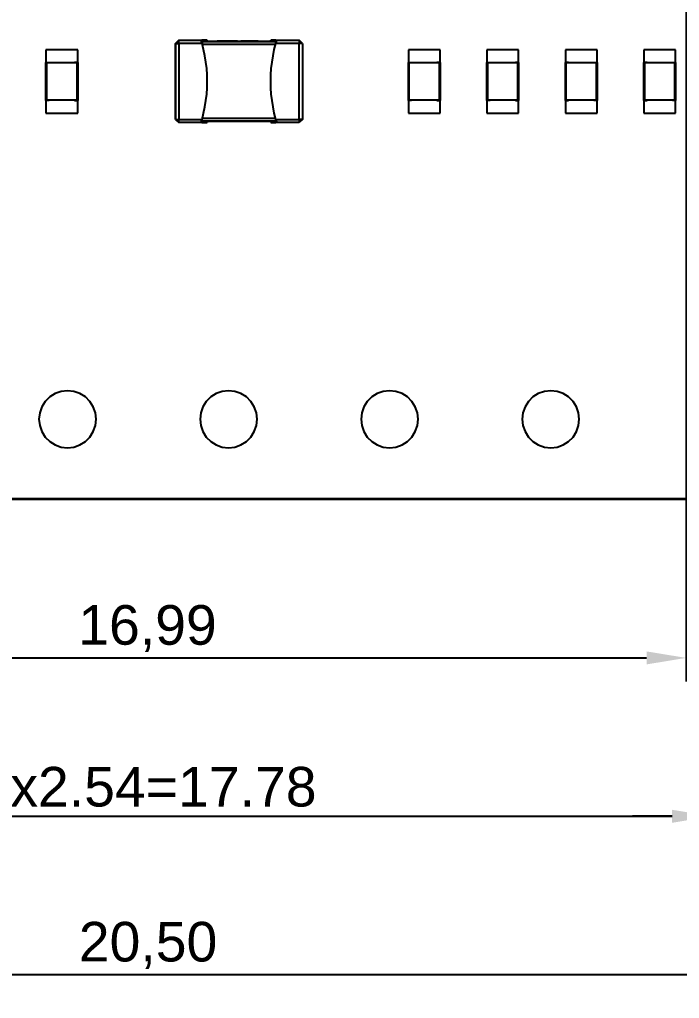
# Model space of a CAD drawing. Header units: millimetres. Extents: x 2 to 102, y 2 to 72.
# Drawn here: x 23.72 to 34.13, y 18.38 to 33.83 of the extents above; entities that cross this region are included whole.
import ezdxf

# ---------------------------------------------------------------- set-up
doc = ezdxf.new("R2010")
doc.units = ezdxf.units.MM
for name, color, linetype in [('DIM', 4, 'CONTINUOUS'), ('OUTLINE', 7, 'CONTINUOUS'), ('PARTS', 8, 'CONTINUOUS')]:
    doc.layers.add(name, color=color, linetype=linetype)
doc.styles.add('CJK', font='arial.ttf')
doc.dimstyles.new('PCB2', dxfattribs={"dimtxt": 0.625, "dimasz": 0.625, "dimexe": 0.375, "dimexo": 0.25, "dimgap": 0.15, "dimtad": 1, "dimzin": 0, "dimtxsty": 'CJK', "dimcen": 2.5, "dimclrd": 4, "dimclre": 4, "dimclrt": 4, "dimazin": 3, "dimtfac": 1, "dimtmove": 0, "dimatfit": 3})

msp = doc.modelspace()

# ---------------------------------------------------------------- linework, layer by layer
at = {"layer": 'OUTLINE'}
msp.add_lwpolyline([(36, 26.25), (15.5, 26.25)], dxfattribs=at)
at = {"layer": 'PARTS'}
for points in [[(26.234, 33.501), (26.184, 33.451)], [(26.184, 33.451), (26.234, 33.501)], [(26.184, 32.251), (26.184, 33.451)], [(26.184, 33.451), (26.184, 32.251)], [(26.184, 33.451), (26.234, 33.451)], [(26.234, 33.501), (26.602, 33.501)], [(26.234, 33.451), (26.234, 33.501)], [(26.602, 33.451), (26.234, 33.451)], [(26.234, 33.451), (26.234, 32.251)], [(26.59, 33.491), (26.593, 33.491)], [(26.592, 33.486), (26.59, 33.491)], [(26.591, 33.489), (26.59, 33.491)], [(26.59, 33.481), (26.592, 33.486)], [(26.593, 33.481), (26.59, 33.481)], [(26.592, 33.486), (26.591, 33.485)], [(26.592, 33.486), (26.593, 33.481)], [(26.593, 33.481), (26.592, 33.486)], [(26.593, 33.491), (26.602, 33.501)], [(26.593, 33.481), (26.593, 33.491)], [(26.602, 33.451), (26.593, 33.481)], [(26.597, 33.468), (26.598, 33.466)], [(26.598, 33.466), (26.608, 33.481)], [(26.598, 33.466), (26.602, 33.451)], [(26.602, 33.501), (26.6, 33.5)], [(26.602, 33.501), (26.684, 33.501)], [(26.684, 33.501), (26.602, 33.501)], [(26.602, 32.251), (26.627, 32.349), (26.648, 32.448), (26.663, 32.548), (26.675, 32.649), (26.682, 32.75), (26.684, 32.851), (26.682, 32.952), (26.675, 33.053), (26.663, 33.154), (26.648, 33.254), (26.627, 33.353), (26.602, 33.451)], [(26.608, 33.481), (26.684, 33.481)], [(26.608, 33.481), (27.761, 33.481)], [(27.761, 33.431), (26.608, 33.431)], [(26.684, 33.481), (26.684, 33.501)], [(26.839, 33.481), (26.684, 33.481)], [(26.839, 33.491), (26.863, 33.491)], [(26.839, 33.491), (26.839, 33.481)], [(26.839, 33.481), (26.863, 33.481)], [(26.863, 33.491), (26.871, 33.491)], [(26.863, 33.491), (26.863, 33.481)], [(26.863, 33.481), (26.871, 33.481)], [(26.871, 33.491), (26.894, 33.491)], [(26.871, 33.491), (26.871, 33.481)], [(26.871, 33.481), (26.894, 33.481)], [(26.894, 33.491), (26.894, 33.481)], [(26.898, 33.481), (26.894, 33.481)], [(26.898, 33.491), (26.907, 33.491)], [(26.898, 33.491), (26.898, 33.481)], [(26.898, 33.481), (26.907, 33.481)], [(26.907, 33.491), (26.916, 33.491)], [(26.907, 33.491), (26.907, 33.481)], [(26.907, 33.481), (26.916, 33.481)], [(26.916, 33.491), (26.939, 33.491)], [(26.916, 33.491), (26.916, 33.481)], [(26.916, 33.481), (26.939, 33.481)], [(26.939, 33.491), (26.947, 33.491)], [(26.939, 33.491), (26.939, 33.481)], [(26.939, 33.481), (26.947, 33.481)], [(26.947, 33.491), (26.971, 33.491)], [(26.947, 33.491), (26.947, 33.481)], [(26.947, 33.481), (26.971, 33.481)], [(26.971, 33.491), (26.971, 33.481)], [(26.971, 33.491), (26.974, 33.491)], [(26.971, 33.481), (26.974, 33.481)], [(26.974, 33.491), (26.983, 33.491)], [(26.974, 33.491), (26.974, 33.481)], [(26.974, 33.481), (26.983, 33.481)], [(26.983, 33.491), (27.006, 33.491)], [(26.983, 33.491), (26.983, 33.481)], [(26.983, 33.481), (27.006, 33.481)], [(27.006, 33.491), (27.024, 33.491)], [(27.006, 33.491), (27.006, 33.481)], [(27.006, 33.481), (27.024, 33.481)], [(27.024, 33.491), (27.024, 33.481)], [(27.024, 33.491), (27.033, 33.491)], [(27.024, 33.481), (27.033, 33.481)], [(27.033, 33.491), (27.033, 33.481)], [(27.033, 33.491), (27.035, 33.491)], [(27.033, 33.481), (27.035, 33.481)], [(27.035, 33.491), (27.035, 33.481)], [(27.035, 33.491), (27.037, 33.491)], [(27.035, 33.481), (27.037, 33.481)], [(27.037, 33.491), (27.037, 33.481)], [(27.037, 33.491), (27.068, 33.491)], [(27.037, 33.481), (27.068, 33.481)], [(27.068, 33.491), (27.068, 33.481)], [(27.068, 33.491), (27.07, 33.491)], [(27.068, 33.481), (27.07, 33.481)], [(27.07, 33.491), (27.075, 33.491)], [(27.07, 33.491), (27.07, 33.481)], [(27.07, 33.481), (27.075, 33.481)], [(27.075, 33.491), (27.075, 33.491)], [(27.075, 33.491), (27.075, 33.481)], [(27.075, 33.491), (27.075, 33.481)], [(27.075, 33.481), (27.075, 33.481)], [(27.08, 33.481), (27.075, 33.481)], [(27.08, 33.491), (27.08, 33.481)], [(27.08, 33.491), (27.095, 33.491)], [(27.08, 33.481), (27.095, 33.481)], [(27.095, 33.491), (27.117, 33.491)], [(27.095, 33.491), (27.095, 33.481)], [(27.095, 33.481), (27.117, 33.481)], [(27.117, 33.491), (27.126, 33.491)], [(27.117, 33.491), (27.117, 33.481)], [(27.117, 33.481), (27.126, 33.481)], [(27.126, 33.491), (27.126, 33.481)], [(27.128, 33.481), (27.126, 33.481)], [(27.128, 33.491), (27.128, 33.481)], [(27.128, 33.491), (27.153, 33.491)], [(27.128, 33.491), (27.128, 33.481)], [(27.128, 33.491), (27.128, 33.491)], [(27.128, 33.481), (27.153, 33.481)], [(27.128, 33.481), (27.128, 33.481)], [(27.153, 33.491), (27.153, 33.481)], [(27.153, 33.491), (27.161, 33.491)], [(27.153, 33.481), (27.161, 33.481)], [(27.161, 33.491), (27.161, 33.481)], [(27.211, 33.481), (27.161, 33.481)], [(27.211, 33.491), (27.254, 33.491)], [(27.211, 33.491), (27.211, 33.481)], [(27.211, 33.481), (27.254, 33.481)], [(27.254, 33.491), (27.277, 33.491)], [(27.254, 33.491), (27.254, 33.481)], [(27.254, 33.481), (27.277, 33.481)], [(27.277, 33.491), (27.336, 33.491)], [(27.277, 33.491), (27.277, 33.481)], [(27.277, 33.481), (27.336, 33.481)], [(27.336, 33.491), (27.388, 33.491)], [(27.336, 33.491), (27.336, 33.481)], [(27.336, 33.481), (27.388, 33.481)], [(27.388, 33.491), (27.407, 33.491)], [(27.388, 33.491), (27.388, 33.481)], [(27.388, 33.481), (27.407, 33.481)], [(27.407, 33.491), (27.417, 33.491)], [(27.407, 33.491), (27.407, 33.481)], [(27.407, 33.481), (27.417, 33.481)], [(27.417, 33.491), (27.467, 33.491)], [(27.417, 33.491), (27.417, 33.481)], [(27.417, 33.481), (27.467, 33.481)], [(27.467, 33.491), (27.487, 33.491)], [(27.467, 33.491), (27.467, 33.481)], [(27.467, 33.481), (27.487, 33.481)], [(27.487, 33.491), (27.487, 33.481)], [(27.684, 33.481), (27.487, 33.481)], [(27.766, 33.501), (27.684, 33.501)], [(27.684, 33.501), (27.766, 33.501)], [(27.684, 33.481), (27.684, 33.501)], [(27.761, 33.481), (27.684, 33.481)], [(27.766, 32.251), (27.741, 32.349), (27.721, 32.448), (27.705, 32.548), (27.693, 32.649), (27.686, 32.75), (27.684, 32.851), (27.686, 32.952), (27.693, 33.053), (27.705, 33.154), (27.721, 33.254), (27.741, 33.353), (27.766, 33.451)], [(27.761, 33.481), (27.77, 33.466)], [(27.766, 33.501), (28.134, 33.501)], [(27.775, 33.491), (27.766, 33.501)], [(27.766, 33.451), (27.775, 33.481)], [(27.77, 33.466), (27.766, 33.451)], [(28.134, 33.451), (27.766, 33.451)], [(27.77, 33.499), (27.773, 33.495)], [(27.771, 33.468), (27.77, 33.466)], [(27.775, 33.491), (27.777, 33.491)], [(27.775, 33.481), (27.775, 33.491)], [(27.775, 33.481), (27.776, 33.486)], [(27.775, 33.481), (27.776, 33.486)], [(27.777, 33.481), (27.775, 33.481)], [(27.776, 33.486), (27.777, 33.491)], [(27.777, 33.481), (27.776, 33.486)], [(27.777, 33.489), (27.777, 33.491)], [(28.184, 33.451), (28.134, 33.501)], [(28.134, 33.501), (28.134, 33.451)], [(28.184, 33.451), (28.134, 33.501)], [(28.134, 32.251), (28.134, 33.451)], [(28.184, 33.451), (28.134, 33.451)], [(28.184, 33.451), (28.184, 32.251)], [(24.64, 33.351), (24.14, 33.351)], [(24.14, 33.351), (24.14, 33.151)], [(24.64, 33.151), (24.64, 33.351)], [(30.355, 33.351), (29.855, 33.351)], [(29.855, 33.351), (29.855, 33.151)], [(30.355, 33.151), (30.355, 33.351)], [(31.593, 33.351), (31.093, 33.351)], [(31.093, 33.351), (31.093, 33.151)], [(31.593, 33.151), (31.593, 33.351)], [(32.331, 33.351), (32.331, 33.151)], [(32.831, 33.351), (32.331, 33.351)], [(32.831, 33.151), (32.831, 33.351)], [(33.57, 33.351), (33.57, 33.151)], [(34.07, 33.351), (33.57, 33.351)], [(34.07, 33.151), (34.07, 33.351)], [(24.14, 33.151), (24.19, 33.151)], [(24.14, 32.551), (24.14, 33.151)], [(24.15, 33.141), (24.14, 33.151)], [(24.63, 33.141), (24.15, 33.141)], [(24.15, 33.141), (24.15, 32.561)], [(24.19, 33.141), (24.19, 33.151)], [(24.59, 33.151), (24.59, 33.141)], [(24.64, 33.151), (24.59, 33.151)], [(24.63, 33.141), (24.64, 33.151)], [(24.63, 32.561), (24.63, 33.141)], [(24.64, 33.151), (24.64, 32.551)], [(24.641, 33.091), (24.64, 33.091)], [(24.641, 33.076), (24.64, 33.076)], [(24.641, 33.07), (24.64, 33.07)], [(24.641, 33.091), (24.641, 33.076)], [(24.641, 33.076), (24.641, 33.07)], [(24.641, 33.07), (24.641, 33.054)], [(29.855, 33.151), (29.905, 33.151)], [(29.855, 32.551), (29.855, 33.151)], [(29.865, 33.141), (29.855, 33.151)], [(30.345, 33.141), (29.865, 33.141)], [(29.865, 33.141), (29.865, 32.561)], [(29.905, 33.141), (29.905, 33.151)], [(30.305, 33.151), (30.305, 33.141)], [(30.355, 33.151), (30.305, 33.151)], [(30.345, 33.141), (30.355, 33.151)], [(30.345, 32.561), (30.345, 33.141)], [(30.355, 33.151), (30.355, 32.551)], [(30.356, 33.091), (30.355, 33.091)], [(30.356, 33.076), (30.355, 33.076)], [(30.356, 33.07), (30.355, 33.07)], [(30.356, 33.091), (30.356, 33.076)], [(30.356, 33.076), (30.356, 33.07)], [(30.356, 33.07), (30.356, 33.054)], [(31.093, 33.151), (31.143, 33.151)], [(31.093, 32.551), (31.093, 33.151)], [(31.103, 33.141), (31.093, 33.151)], [(31.583, 33.141), (31.103, 33.141)], [(31.103, 33.141), (31.103, 32.561)], [(31.143, 33.141), (31.143, 33.151)], [(31.543, 33.151), (31.543, 33.141)], [(31.593, 33.151), (31.543, 33.151)], [(31.583, 33.141), (31.593, 33.151)], [(31.583, 32.561), (31.583, 33.141)], [(31.593, 33.151), (31.593, 32.551)], [(31.594, 33.091), (31.593, 33.091)], [(31.594, 33.076), (31.593, 33.076)], [(31.594, 33.07), (31.593, 33.07)], [(31.594, 33.091), (31.594, 33.076)], [(31.594, 33.076), (31.594, 33.07)], [(31.594, 33.07), (31.594, 33.054)], [(32.382, 33.151), (32.331, 33.151)], [(32.331, 32.551), (32.331, 33.151)], [(32.331, 33.151), (32.341, 33.141)], [(32.822, 33.141), (32.341, 33.141)], [(32.341, 33.141), (32.341, 32.561)], [(32.382, 33.141), (32.382, 33.151)], [(32.781, 33.151), (32.781, 33.141)], [(32.781, 33.151), (32.831, 33.151)], [(32.831, 33.151), (32.822, 33.141)], [(32.822, 32.561), (32.822, 33.141)], [(32.831, 33.151), (32.831, 32.551)], [(33.62, 33.151), (33.57, 33.151)], [(33.57, 32.551), (33.57, 33.151)], [(33.57, 33.151), (33.58, 33.141)], [(34.06, 33.141), (33.58, 33.141)], [(33.58, 33.141), (33.58, 32.561)], [(33.62, 33.141), (33.62, 33.151)], [(34.02, 33.151), (34.02, 33.141)], [(34.02, 33.151), (34.07, 33.151)], [(34.07, 33.151), (34.06, 33.141)], [(34.06, 32.561), (34.06, 33.141)], [(34.07, 33.151), (34.07, 32.551)], [(24.641, 33.054), (24.64, 33.054)], [(24.641, 33.052), (24.64, 33.052)], [(24.641, 33.052), (24.64, 33.052)], [(24.641, 33.046), (24.64, 33.046)], [(24.641, 33.04), (24.64, 33.04)], [(24.641, 33.025), (24.64, 33.025)], [(24.641, 33.019), (24.64, 33.019)], [(24.641, 33.004), (24.64, 33.004)], [(24.641, 33.002), (24.64, 33.002)], [(24.641, 33.002), (24.64, 33.002)], [(24.641, 32.995), (24.64, 32.995)], [(24.641, 32.98), (24.64, 32.98)], [(24.641, 32.969), (24.64, 32.969)], [(24.641, 32.968), (24.64, 32.968)], [(24.641, 32.962), (24.64, 32.962)], [(24.641, 32.961), (24.64, 32.961)], [(24.641, 32.96), (24.64, 32.96)], [(24.641, 32.939), (24.64, 32.939)], [(24.641, 32.939), (24.64, 32.939)], [(24.641, 32.937), (24.64, 32.937)], [(24.641, 32.934), (24.64, 32.934)], [(24.641, 32.934), (24.64, 32.934)], [(24.641, 32.934), (24.64, 32.934)], [(24.641, 32.934), (24.64, 32.934)], [(24.641, 32.931), (24.64, 32.931)], [(24.641, 32.921), (24.64, 32.921)], [(24.641, 33.052), (24.641, 33.052)], [(24.641, 33.052), (24.641, 33.046)], [(24.641, 33.046), (24.641, 33.04)], [(24.641, 33.04), (24.641, 33.025)], [(24.641, 33.025), (24.641, 33.019)], [(24.641, 33.019), (24.641, 33.004)], [(24.641, 33.004), (24.641, 33.002)], [(24.641, 33.002), (24.641, 33.002)], [(24.641, 33.002), (24.641, 32.995)], [(24.641, 32.995), (24.641, 32.98)], [(24.641, 32.98), (24.641, 32.969)], [(24.641, 32.969), (24.641, 32.968)], [(24.641, 32.968), (24.641, 32.962)], [(24.641, 32.962), (24.641, 32.961)], [(24.641, 32.961), (24.641, 32.96)], [(24.641, 32.96), (24.641, 32.939)], [(24.641, 32.939), (24.641, 32.939)], [(24.641, 32.939), (24.641, 32.937)], [(24.641, 32.937), (24.641, 32.934)], [(24.641, 32.934), (24.641, 32.934)], [(24.641, 32.934), (24.641, 32.934)], [(24.641, 32.934), (24.641, 32.934)], [(24.641, 32.934), (24.641, 32.934)], [(24.641, 32.931), (24.641, 32.921)], [(24.641, 32.921), (24.641, 32.906)], [(30.356, 33.054), (30.355, 33.054)], [(30.356, 33.052), (30.355, 33.052)], [(30.356, 33.052), (30.355, 33.052)], [(30.356, 33.046), (30.355, 33.046)], [(30.356, 33.04), (30.355, 33.04)], [(30.356, 33.025), (30.355, 33.025)], [(30.356, 33.019), (30.355, 33.019)], [(30.356, 33.004), (30.355, 33.004)], [(30.356, 33.002), (30.355, 33.002)], [(30.356, 33.002), (30.355, 33.002)], [(30.356, 32.995), (30.355, 32.995)], [(30.356, 32.98), (30.355, 32.98)], [(30.356, 32.969), (30.355, 32.969)], [(30.356, 32.968), (30.355, 32.968)], [(30.356, 32.962), (30.355, 32.962)], [(30.356, 32.961), (30.355, 32.961)], [(30.356, 32.96), (30.355, 32.96)], [(30.356, 32.939), (30.355, 32.939)], [(30.356, 32.939), (30.355, 32.939)], [(30.356, 32.937), (30.355, 32.937)], [(30.356, 32.934), (30.355, 32.934)], [(30.356, 32.934), (30.355, 32.934)], [(30.356, 32.934), (30.355, 32.934)], [(30.356, 32.934), (30.355, 32.934)], [(30.356, 32.931), (30.355, 32.931)], [(30.356, 32.921), (30.355, 32.921)], [(30.356, 33.052), (30.356, 33.052)], [(30.356, 33.052), (30.356, 33.046)], [(30.356, 33.046), (30.356, 33.04)], [(30.356, 33.04), (30.356, 33.025)], [(30.356, 33.025), (30.356, 33.019)], [(30.356, 33.019), (30.356, 33.004)], [(30.356, 33.004), (30.356, 33.002)], [(30.356, 33.002), (30.356, 33.002)], [(30.356, 33.002), (30.356, 32.995)], [(30.356, 32.995), (30.356, 32.98)], [(30.356, 32.98), (30.356, 32.969)], [(30.356, 32.969), (30.356, 32.968)], [(30.356, 32.968), (30.356, 32.962)], [(30.356, 32.962), (30.356, 32.961)], [(30.356, 32.961), (30.356, 32.96)], [(30.356, 32.96), (30.356, 32.939)], [(30.356, 32.939), (30.356, 32.939)], [(30.356, 32.939), (30.356, 32.937)], [(30.356, 32.937), (30.356, 32.934)], [(30.356, 32.934), (30.356, 32.934)], [(30.356, 32.934), (30.356, 32.934)], [(30.356, 32.934), (30.356, 32.934)], [(30.356, 32.934), (30.356, 32.934)], [(30.356, 32.931), (30.356, 32.921)], [(30.356, 32.921), (30.356, 32.906)], [(31.594, 33.054), (31.593, 33.054)], [(31.594, 33.052), (31.593, 33.052)], [(31.594, 33.052), (31.593, 33.052)], [(31.594, 33.046), (31.593, 33.046)], [(31.594, 33.04), (31.593, 33.04)], [(31.594, 33.025), (31.593, 33.025)], [(31.594, 33.019), (31.593, 33.019)], [(31.594, 33.004), (31.593, 33.004)], [(31.594, 33.002), (31.593, 33.002)], [(31.594, 33.002), (31.593, 33.002)], [(31.594, 32.995), (31.593, 32.995)], [(31.594, 32.98), (31.593, 32.98)], [(31.594, 32.969), (31.593, 32.969)], [(31.594, 32.968), (31.593, 32.968)], [(31.594, 32.962), (31.593, 32.962)], [(31.594, 32.961), (31.593, 32.961)], [(31.594, 32.96), (31.593, 32.96)], [(31.594, 32.939), (31.593, 32.939)], [(31.594, 32.939), (31.593, 32.939)], [(31.594, 32.937), (31.593, 32.937)], [(31.594, 32.934), (31.593, 32.934)], [(31.594, 32.934), (31.593, 32.934)], [(31.594, 32.934), (31.593, 32.934)], [(31.594, 32.934), (31.593, 32.934)], [(31.594, 32.931), (31.593, 32.931)], [(31.594, 32.921), (31.593, 32.921)], [(31.594, 33.052), (31.594, 33.052)], [(31.594, 33.052), (31.594, 33.046)], [(31.594, 33.046), (31.594, 33.04)], [(31.594, 33.04), (31.594, 33.025)], [(31.594, 33.025), (31.594, 33.019)], [(31.594, 33.019), (31.594, 33.004)], [(31.594, 33.004), (31.594, 33.002)], [(31.594, 33.002), (31.594, 33.002)], [(31.594, 33.002), (31.594, 32.995)], [(31.594, 32.995), (31.594, 32.98)], [(31.594, 32.98), (31.594, 32.969)], [(31.594, 32.969), (31.594, 32.968)], [(31.594, 32.968), (31.594, 32.962)], [(31.594, 32.962), (31.594, 32.961)], [(31.594, 32.961), (31.594, 32.96)], [(31.594, 32.96), (31.594, 32.939)], [(31.594, 32.939), (31.594, 32.939)], [(31.594, 32.939), (31.594, 32.937)], [(31.594, 32.937), (31.594, 32.934)], [(31.594, 32.934), (31.594, 32.934)], [(31.594, 32.934), (31.594, 32.934)], [(31.594, 32.934), (31.594, 32.934)], [(31.594, 32.934), (31.594, 32.934)], [(31.594, 32.931), (31.594, 32.921)], [(31.594, 32.921), (31.594, 32.906)], [(32.331, 33.029), (32.331, 33.043)], [(32.331, 33.043), (32.331, 33.043)], [(32.331, 33.043), (32.331, 33.043)], [(32.331, 33.043), (32.331, 33.043)], [(32.331, 33.043), (32.331, 33.043)], [(32.331, 32.996), (32.331, 33.029)], [(32.331, 33.029), (32.331, 33.029)], [(32.331, 32.989), (32.331, 32.996)], [(32.331, 32.996), (32.331, 32.996)], [(32.331, 32.976), (32.331, 32.989)], [(32.331, 32.989), (32.331, 32.989)], [(32.331, 32.941), (32.331, 32.976)], [(32.331, 32.976), (32.331, 32.976)], [(32.331, 32.902), (32.331, 32.941)], [(32.331, 32.941), (32.331, 32.941)], [(33.569, 33.029), (33.569, 33.043)], [(33.569, 33.043), (33.569, 33.043)], [(33.569, 33.043), (33.569, 33.043)], [(33.569, 33.043), (33.57, 33.043)], [(33.569, 33.043), (33.57, 33.043)], [(33.569, 32.996), (33.569, 33.029)], [(33.569, 33.029), (33.57, 33.029)], [(33.569, 32.989), (33.569, 32.996)], [(33.569, 32.996), (33.57, 32.996)], [(33.569, 32.976), (33.569, 32.989)], [(33.569, 32.989), (33.57, 32.989)], [(33.569, 32.941), (33.569, 32.976)], [(33.569, 32.976), (33.57, 32.976)], [(33.569, 32.902), (33.569, 32.941)], [(33.569, 32.941), (33.57, 32.941)], [(24.641, 32.906), (24.64, 32.906)], [(24.641, 32.9), (24.64, 32.9)], [(24.641, 32.9), (24.64, 32.9)], [(24.641, 32.898), (24.64, 32.898)], [(24.641, 32.883), (24.64, 32.883)], [(24.641, 32.877), (24.64, 32.877)], [(24.641, 32.877), (24.64, 32.877)], [(24.641, 32.877), (24.64, 32.877)], [(24.641, 32.877), (24.64, 32.877)], [(24.641, 32.843), (24.64, 32.843)], [(24.641, 32.815), (24.64, 32.815)], [(24.641, 32.8), (24.64, 32.8)], [(24.641, 32.761), (24.64, 32.761)], [(24.641, 32.906), (24.641, 32.9)], [(24.641, 32.9), (24.641, 32.9)], [(24.641, 32.9), (24.641, 32.9)], [(24.641, 32.898), (24.641, 32.883)], [(24.641, 32.883), (24.641, 32.877)], [(24.641, 32.877), (24.641, 32.877)], [(24.641, 32.877), (24.641, 32.877)], [(24.641, 32.877), (24.641, 32.877)], [(24.641, 32.843), (24.641, 32.815)], [(24.641, 32.815), (24.641, 32.8)], [(24.641, 32.8), (24.641, 32.761)], [(24.641, 32.761), (24.641, 32.726)], [(30.356, 32.906), (30.355, 32.906)], [(30.356, 32.9), (30.355, 32.9)], [(30.356, 32.9), (30.355, 32.9)], [(30.356, 32.898), (30.355, 32.898)], [(30.356, 32.883), (30.355, 32.883)], [(30.356, 32.877), (30.355, 32.877)], [(30.356, 32.877), (30.355, 32.877)], [(30.356, 32.877), (30.355, 32.877)], [(30.356, 32.877), (30.355, 32.877)], [(30.356, 32.843), (30.355, 32.843)], [(30.356, 32.815), (30.355, 32.815)], [(30.356, 32.8), (30.355, 32.8)], [(30.356, 32.761), (30.355, 32.761)], [(30.356, 32.906), (30.356, 32.9)], [(30.356, 32.9), (30.356, 32.9)], [(30.356, 32.9), (30.356, 32.9)], [(30.356, 32.898), (30.356, 32.883)], [(30.356, 32.883), (30.356, 32.877)], [(30.356, 32.877), (30.356, 32.877)], [(30.356, 32.877), (30.356, 32.877)], [(30.356, 32.877), (30.356, 32.877)], [(30.356, 32.843), (30.356, 32.815)], [(30.356, 32.815), (30.356, 32.8)], [(30.356, 32.8), (30.356, 32.761)], [(30.356, 32.761), (30.356, 32.726)], [(31.594, 32.906), (31.593, 32.906)], [(31.594, 32.9), (31.593, 32.9)], [(31.594, 32.9), (31.593, 32.9)], [(31.594, 32.898), (31.593, 32.898)], [(31.594, 32.883), (31.593, 32.883)], [(31.594, 32.877), (31.593, 32.877)], [(31.594, 32.877), (31.593, 32.877)], [(31.594, 32.877), (31.593, 32.877)], [(31.594, 32.877), (31.593, 32.877)], [(31.594, 32.843), (31.593, 32.843)], [(31.594, 32.815), (31.593, 32.815)], [(31.594, 32.8), (31.593, 32.8)], [(31.594, 32.761), (31.593, 32.761)], [(31.594, 32.906), (31.594, 32.9)], [(31.594, 32.9), (31.594, 32.9)], [(31.594, 32.9), (31.594, 32.9)], [(31.594, 32.898), (31.594, 32.883)], [(31.594, 32.883), (31.594, 32.877)], [(31.594, 32.877), (31.594, 32.877)], [(31.594, 32.877), (31.594, 32.877)], [(31.594, 32.877), (31.594, 32.877)], [(31.594, 32.843), (31.594, 32.815)], [(31.594, 32.815), (31.594, 32.8)], [(31.594, 32.8), (31.594, 32.761)], [(31.594, 32.761), (31.594, 32.726)], [(32.331, 32.887), (32.331, 32.902)], [(32.331, 32.902), (32.331, 32.902)], [(32.331, 32.858), (32.331, 32.887)], [(32.331, 32.887), (32.331, 32.887)], [(32.331, 32.858), (32.331, 32.858)], [(32.331, 32.825), (32.331, 32.825)], [(32.331, 32.819), (32.331, 32.825)], [(32.331, 32.825), (32.331, 32.825)], [(32.331, 32.825), (32.331, 32.825)], [(32.331, 32.825), (32.331, 32.825)], [(32.331, 32.825), (32.331, 32.825)], [(32.331, 32.825), (32.331, 32.825)], [(32.331, 32.825), (32.331, 32.825)], [(32.331, 32.803), (32.331, 32.819)], [(32.331, 32.819), (32.331, 32.819)], [(32.331, 32.803), (32.331, 32.803)], [(32.331, 32.796), (32.331, 32.802)], [(32.331, 32.802), (32.331, 32.802)], [(32.331, 32.802), (32.331, 32.802)], [(32.331, 32.802), (32.331, 32.802)], [(32.331, 32.802), (32.331, 32.802)], [(32.331, 32.781), (32.331, 32.796)], [(32.331, 32.796), (32.331, 32.796)], [(32.331, 32.771), (32.331, 32.781)], [(32.331, 32.781), (32.331, 32.781)], [(32.331, 32.771), (32.331, 32.771)], [(32.331, 32.768), (32.331, 32.768)], [(32.331, 32.768), (32.331, 32.768)], [(32.331, 32.768), (32.331, 32.768)], [(32.331, 32.768), (32.331, 32.768)], [(32.331, 32.765), (32.331, 32.768)], [(32.331, 32.768), (32.331, 32.768)], [(32.331, 32.768), (32.331, 32.768)], [(32.331, 32.768), (32.331, 32.768)], [(32.331, 32.768), (32.331, 32.768)], [(32.331, 32.763), (32.331, 32.765)], [(32.331, 32.765), (32.331, 32.765)], [(32.331, 32.763), (32.331, 32.763)], [(32.331, 32.742), (32.331, 32.763)], [(32.331, 32.763), (32.331, 32.763)], [(32.331, 32.763), (32.331, 32.763)], [(33.569, 32.887), (33.569, 32.902)], [(33.569, 32.902), (33.57, 32.902)], [(33.569, 32.858), (33.569, 32.887)], [(33.569, 32.887), (33.57, 32.887)], [(33.569, 32.858), (33.57, 32.858)], [(33.569, 32.825), (33.57, 32.825)], [(33.569, 32.819), (33.569, 32.825)], [(33.569, 32.825), (33.57, 32.825)], [(33.569, 32.825), (33.569, 32.825)], [(33.569, 32.825), (33.57, 32.825)], [(33.569, 32.825), (33.569, 32.825)], [(33.569, 32.825), (33.57, 32.825)], [(33.569, 32.825), (33.569, 32.825)], [(33.569, 32.803), (33.569, 32.819)], [(33.569, 32.819), (33.57, 32.819)], [(33.569, 32.803), (33.57, 32.803)], [(33.569, 32.796), (33.569, 32.802)], [(33.569, 32.802), (33.569, 32.802)], [(33.569, 32.802), (33.569, 32.802)], [(33.569, 32.802), (33.57, 32.802)], [(33.569, 32.802), (33.57, 32.802)], [(33.569, 32.781), (33.569, 32.796)], [(33.569, 32.796), (33.57, 32.796)], [(33.569, 32.771), (33.569, 32.781)], [(33.569, 32.781), (33.57, 32.781)], [(33.569, 32.771), (33.57, 32.771)], [(33.569, 32.768), (33.569, 32.768)], [(33.569, 32.768), (33.57, 32.768)], [(33.569, 32.768), (33.57, 32.768)], [(33.569, 32.768), (33.569, 32.768)], [(33.569, 32.765), (33.569, 32.768)], [(33.569, 32.768), (33.569, 32.768)], [(33.569, 32.768), (33.569, 32.768)], [(33.569, 32.768), (33.57, 32.768)], [(33.569, 32.768), (33.57, 32.768)], [(33.569, 32.763), (33.569, 32.765)], [(33.569, 32.765), (33.57, 32.765)], [(33.569, 32.763), (33.57, 32.763)], [(33.569, 32.742), (33.569, 32.763)], [(33.569, 32.763), (33.57, 32.763)], [(33.569, 32.763), (33.569, 32.763)], [(24.641, 32.726), (24.64, 32.726)], [(24.641, 32.713), (24.64, 32.713)], [(24.641, 32.706), (24.64, 32.706)], [(24.641, 32.673), (24.64, 32.673)], [(24.641, 32.659), (24.64, 32.659)], [(24.641, 32.659), (24.64, 32.659)], [(24.641, 32.726), (24.641, 32.713)], [(24.641, 32.713), (24.641, 32.706)], [(24.641, 32.706), (24.641, 32.673)], [(24.641, 32.673), (24.641, 32.659)], [(24.641, 32.659), (24.641, 32.659)], [(24.641, 32.659), (24.641, 32.659)], [(30.356, 32.726), (30.355, 32.726)], [(30.356, 32.713), (30.355, 32.713)], [(30.356, 32.706), (30.355, 32.706)], [(30.356, 32.673), (30.355, 32.673)], [(30.356, 32.659), (30.355, 32.659)], [(30.356, 32.659), (30.355, 32.659)], [(30.356, 32.726), (30.356, 32.713)], [(30.356, 32.713), (30.356, 32.706)], [(30.356, 32.706), (30.356, 32.673)], [(30.356, 32.673), (30.356, 32.659)], [(30.356, 32.659), (30.356, 32.659)], [(30.356, 32.659), (30.356, 32.659)], [(31.594, 32.726), (31.593, 32.726)], [(31.594, 32.713), (31.593, 32.713)], [(31.594, 32.706), (31.593, 32.706)], [(31.594, 32.673), (31.593, 32.673)], [(31.594, 32.659), (31.593, 32.659)], [(31.594, 32.659), (31.593, 32.659)], [(31.594, 32.726), (31.594, 32.713)], [(31.594, 32.713), (31.594, 32.706)], [(31.594, 32.706), (31.594, 32.673)], [(31.594, 32.673), (31.594, 32.659)], [(31.594, 32.659), (31.594, 32.659)], [(31.594, 32.659), (31.594, 32.659)], [(32.331, 32.741), (32.331, 32.742)], [(32.331, 32.742), (32.331, 32.742)], [(32.331, 32.741), (32.331, 32.741)], [(32.331, 32.74), (32.331, 32.741)], [(32.331, 32.74), (32.331, 32.74)], [(32.331, 32.734), (32.331, 32.74)], [(32.331, 32.733), (32.331, 32.734)], [(32.331, 32.734), (32.331, 32.734)], [(32.331, 32.722), (32.331, 32.733)], [(32.331, 32.733), (32.331, 32.733)], [(32.331, 32.706), (32.331, 32.722)], [(32.331, 32.722), (32.331, 32.722)], [(32.331, 32.7), (32.331, 32.706)], [(32.331, 32.706), (32.331, 32.706)], [(32.331, 32.7), (32.331, 32.7)], [(32.331, 32.698), (32.331, 32.7)], [(32.331, 32.7), (32.331, 32.7)], [(32.331, 32.7), (32.331, 32.7)], [(32.331, 32.683), (32.331, 32.698)], [(32.331, 32.698), (32.331, 32.698)], [(32.331, 32.677), (32.331, 32.683)], [(32.331, 32.683), (32.331, 32.683)], [(32.331, 32.662), (32.331, 32.677)], [(32.331, 32.677), (32.331, 32.677)], [(32.331, 32.662), (32.331, 32.662)], [(32.331, 32.656), (32.331, 32.662)], [(32.331, 32.65), (32.331, 32.656)], [(32.331, 32.656), (32.331, 32.656)], [(32.331, 32.65), (32.331, 32.65)], [(32.331, 32.65), (32.331, 32.65)], [(32.331, 32.65), (32.331, 32.65)], [(32.331, 32.632), (32.331, 32.648)], [(32.331, 32.648), (32.331, 32.648)], [(32.331, 32.626), (32.331, 32.632)], [(32.331, 32.632), (32.331, 32.632)], [(32.331, 32.611), (32.331, 32.626)], [(32.331, 32.626), (32.331, 32.626)], [(32.331, 32.611), (32.331, 32.611)], [(33.569, 32.741), (33.569, 32.742)], [(33.569, 32.742), (33.57, 32.742)], [(33.569, 32.741), (33.57, 32.741)], [(33.569, 32.74), (33.569, 32.741)], [(33.569, 32.74), (33.57, 32.74)], [(33.569, 32.734), (33.569, 32.74)], [(33.569, 32.733), (33.569, 32.734)], [(33.569, 32.734), (33.57, 32.734)], [(33.569, 32.722), (33.569, 32.733)], [(33.569, 32.733), (33.57, 32.733)], [(33.569, 32.706), (33.569, 32.722)], [(33.569, 32.722), (33.57, 32.722)], [(33.569, 32.7), (33.569, 32.706)], [(33.569, 32.706), (33.57, 32.706)], [(33.569, 32.7), (33.569, 32.7)], [(33.569, 32.698), (33.569, 32.7)], [(33.569, 32.7), (33.57, 32.7)], [(33.569, 32.7), (33.57, 32.7)], [(33.569, 32.683), (33.569, 32.698)], [(33.569, 32.698), (33.57, 32.698)], [(33.569, 32.677), (33.569, 32.683)], [(33.569, 32.683), (33.57, 32.683)], [(33.569, 32.662), (33.569, 32.677)], [(33.569, 32.677), (33.57, 32.677)], [(33.569, 32.662), (33.57, 32.662)], [(33.569, 32.656), (33.569, 32.662)], [(33.569, 32.65), (33.569, 32.656)], [(33.569, 32.656), (33.57, 32.656)], [(33.569, 32.65), (33.569, 32.65)], [(33.569, 32.65), (33.57, 32.65)], [(33.569, 32.65), (33.57, 32.65)], [(33.569, 32.632), (33.569, 32.648)], [(33.569, 32.648), (33.57, 32.648)], [(33.569, 32.626), (33.569, 32.632)], [(33.569, 32.632), (33.57, 32.632)], [(33.569, 32.611), (33.569, 32.626)], [(33.569, 32.626), (33.57, 32.626)], [(33.569, 32.611), (33.57, 32.611)], [(24.14, 32.551), (24.15, 32.561)], [(24.19, 32.551), (24.14, 32.551)], [(24.14, 32.551), (24.14, 32.351)], [(24.15, 32.561), (24.63, 32.561)], [(24.19, 32.551), (24.19, 32.561)], [(24.59, 32.561), (24.59, 32.551)], [(24.59, 32.551), (24.64, 32.551)], [(24.64, 32.551), (24.63, 32.561)], [(24.64, 32.351), (24.64, 32.551)], [(29.855, 32.551), (29.865, 32.561)], [(29.905, 32.551), (29.855, 32.551)], [(29.855, 32.551), (29.855, 32.351)], [(29.865, 32.561), (30.345, 32.561)], [(29.905, 32.551), (29.905, 32.561)], [(30.305, 32.561), (30.305, 32.551)], [(30.305, 32.551), (30.355, 32.551)], [(30.355, 32.551), (30.345, 32.561)], [(30.355, 32.351), (30.355, 32.551)], [(31.093, 32.551), (31.103, 32.561)], [(31.143, 32.551), (31.093, 32.551)], [(31.093, 32.551), (31.093, 32.351)], [(31.103, 32.561), (31.583, 32.561)], [(31.143, 32.551), (31.143, 32.561)], [(31.543, 32.561), (31.543, 32.551)], [(31.543, 32.551), (31.593, 32.551)], [(31.593, 32.551), (31.583, 32.561)], [(31.593, 32.351), (31.593, 32.551)], [(32.341, 32.561), (32.331, 32.551)], [(32.331, 32.551), (32.331, 32.351)], [(32.331, 32.551), (32.382, 32.551)], [(32.341, 32.561), (32.822, 32.561)], [(32.382, 32.551), (32.382, 32.561)], [(32.781, 32.561), (32.781, 32.551)], [(32.831, 32.551), (32.781, 32.551)], [(32.822, 32.561), (32.831, 32.551)], [(32.831, 32.351), (32.831, 32.551)], [(33.58, 32.561), (33.57, 32.551)], [(33.57, 32.551), (33.57, 32.351)], [(33.57, 32.551), (33.62, 32.551)], [(33.58, 32.561), (34.06, 32.561)], [(33.62, 32.551), (33.62, 32.561)], [(34.02, 32.561), (34.02, 32.551)], [(34.07, 32.551), (34.02, 32.551)], [(34.06, 32.561), (34.07, 32.551)], [(34.07, 32.351), (34.07, 32.551)], [(24.14, 32.351), (24.64, 32.351)], [(29.855, 32.351), (30.355, 32.351)], [(31.093, 32.351), (31.593, 32.351)], [(32.331, 32.351), (32.831, 32.351)], [(33.57, 32.351), (34.07, 32.351)], [(26.184, 32.251), (26.234, 32.201)], [(26.184, 32.251), (26.234, 32.201)], [(26.184, 32.251), (26.234, 32.251)], [(26.234, 32.251), (26.602, 32.251)], [(26.234, 32.201), (26.234, 32.251)], [(26.602, 32.201), (26.234, 32.201)], [(26.59, 32.221), (26.592, 32.216)], [(26.59, 32.221), (26.593, 32.221)], [(26.592, 32.216), (26.59, 32.221)], [(26.59, 32.211), (26.592, 32.216)], [(26.593, 32.211), (26.59, 32.211)], [(26.592, 32.216), (26.593, 32.221)], [(26.592, 32.216), (26.593, 32.221)], [(26.593, 32.221), (26.602, 32.251)], [(26.593, 32.221), (26.593, 32.211)], [(26.593, 32.211), (26.597, 32.204)], [(26.602, 32.201), (26.593, 32.211)], [(26.595, 32.226), (26.598, 32.236)], [(26.608, 32.221), (26.598, 32.236)], [(26.6, 32.201), (26.602, 32.201)], [(26.602, 32.201), (26.684, 32.201)], [(26.684, 32.201), (26.602, 32.201)], [(26.608, 32.271), (27.761, 32.271)], [(27.761, 32.221), (26.608, 32.221)], [(26.684, 32.221), (27.684, 32.221)], [(26.684, 32.221), (26.684, 32.201)], [(27.684, 32.221), (27.684, 32.201)], [(27.766, 32.201), (27.684, 32.201)], [(27.684, 32.201), (27.766, 32.201)], [(27.77, 32.236), (27.761, 32.221)], [(27.775, 32.221), (27.766, 32.251)], [(27.766, 32.251), (28.134, 32.251)], [(27.766, 32.201), (27.775, 32.211)], [(27.77, 32.203), (27.766, 32.201)], [(28.134, 32.201), (27.766, 32.201)], [(27.775, 32.221), (27.777, 32.221)], [(27.775, 32.221), (27.775, 32.211)], [(27.775, 32.221), (27.776, 32.216)], [(27.776, 32.216), (27.775, 32.221)], [(27.777, 32.211), (27.775, 32.211)], [(27.776, 32.216), (27.777, 32.221)], [(27.777, 32.221), (27.776, 32.216)], [(27.777, 32.211), (27.776, 32.216)], [(27.777, 32.211), (27.777, 32.213)], [(28.184, 32.251), (28.134, 32.201)], [(28.134, 32.251), (28.134, 32.201)], [(28.184, 32.251), (28.134, 32.251)], [(24.93, 27.517), (24.919, 27.617), (24.886, 27.712), (24.832, 27.797), (24.761, 27.869), (24.675, 27.922), (24.58, 27.956), (24.48, 27.967), (24.38, 27.956), (24.285, 27.922), (24.199, 27.869), (24.128, 27.797), (24.075, 27.712), (24.041, 27.617), (24.03, 27.517)], [(27.47, 27.517), (27.459, 27.617), (27.425, 27.712), (27.372, 27.797), (27.301, 27.869), (27.215, 27.922), (27.12, 27.956), (27.02, 27.967), (26.92, 27.956), (26.825, 27.922), (26.739, 27.869), (26.668, 27.797), (26.615, 27.712), (26.581, 27.617), (26.57, 27.517)], [(30.01, 27.517), (29.999, 27.617), (29.965, 27.712), (29.912, 27.797), (29.841, 27.869), (29.755, 27.922), (29.66, 27.956), (29.56, 27.967), (29.46, 27.956), (29.365, 27.922), (29.279, 27.869), (29.208, 27.797), (29.155, 27.712), (29.121, 27.617), (29.11, 27.517)], [(32.55, 27.517), (32.539, 27.617), (32.505, 27.712), (32.452, 27.797), (32.381, 27.869), (32.295, 27.922), (32.2, 27.956), (32.1, 27.967), (32, 27.956), (31.905, 27.922), (31.819, 27.869), (31.748, 27.797), (31.695, 27.712), (31.661, 27.617), (31.65, 27.517)], [(24.03, 27.517), (24.041, 27.417), (24.075, 27.322), (24.128, 27.236), (24.199, 27.165), (24.285, 27.111), (24.38, 27.078), (24.48, 27.067), (24.58, 27.078), (24.675, 27.111), (24.761, 27.165), (24.832, 27.236), (24.886, 27.322), (24.919, 27.417), (24.93, 27.517)], [(26.57, 27.517), (26.581, 27.417), (26.615, 27.322), (26.668, 27.236), (26.739, 27.165), (26.825, 27.111), (26.92, 27.078), (27.02, 27.067), (27.12, 27.078), (27.215, 27.111), (27.301, 27.165), (27.372, 27.236), (27.425, 27.322), (27.459, 27.417), (27.47, 27.517)], [(29.11, 27.517), (29.121, 27.417), (29.155, 27.322), (29.208, 27.236), (29.279, 27.165), (29.365, 27.111), (29.46, 27.078), (29.56, 27.067), (29.66, 27.078), (29.755, 27.111), (29.841, 27.165), (29.912, 27.236), (29.965, 27.322), (29.999, 27.417), (30.01, 27.517)], [(31.65, 27.517), (31.661, 27.417), (31.695, 27.322), (31.748, 27.236), (31.819, 27.165), (31.905, 27.111), (32, 27.078), (32.1, 27.067), (32.2, 27.078), (32.295, 27.111), (32.381, 27.165), (32.452, 27.236), (32.505, 27.322), (32.539, 27.417), (32.55, 27.517)], [(35.987, 26.263), (15.513, 26.263)]]:
    msp.add_lwpolyline(points, dxfattribs=at)

# ---------------------------------------------------------------- dimensions: what is measured, and where the dimension line sits
at = {"layer": 'DIM'}
for base, p1, p2 in [((17.246, 23.75), (17.246, 36.026), (34.236, 36.026)), ((34.64, 21.25), (34.64, 27.517), (36, 26.25)), ((15.5, 18.75), (15.5, 26.25), (36, 26.25))]:
    msp.add_linear_dim(base=base, p1=p1, p2=p2, dimstyle='PCB2', dxfattribs=at).render()
msp.add_linear_dim(base=(16.86, 21.25), p1=(16.86, 27.517), p2=(34.64, 27.517), text='7x2.54=17.78', dimstyle='PCB2', dxfattribs=at).render()

doc.saveas('drawing.dxf')
